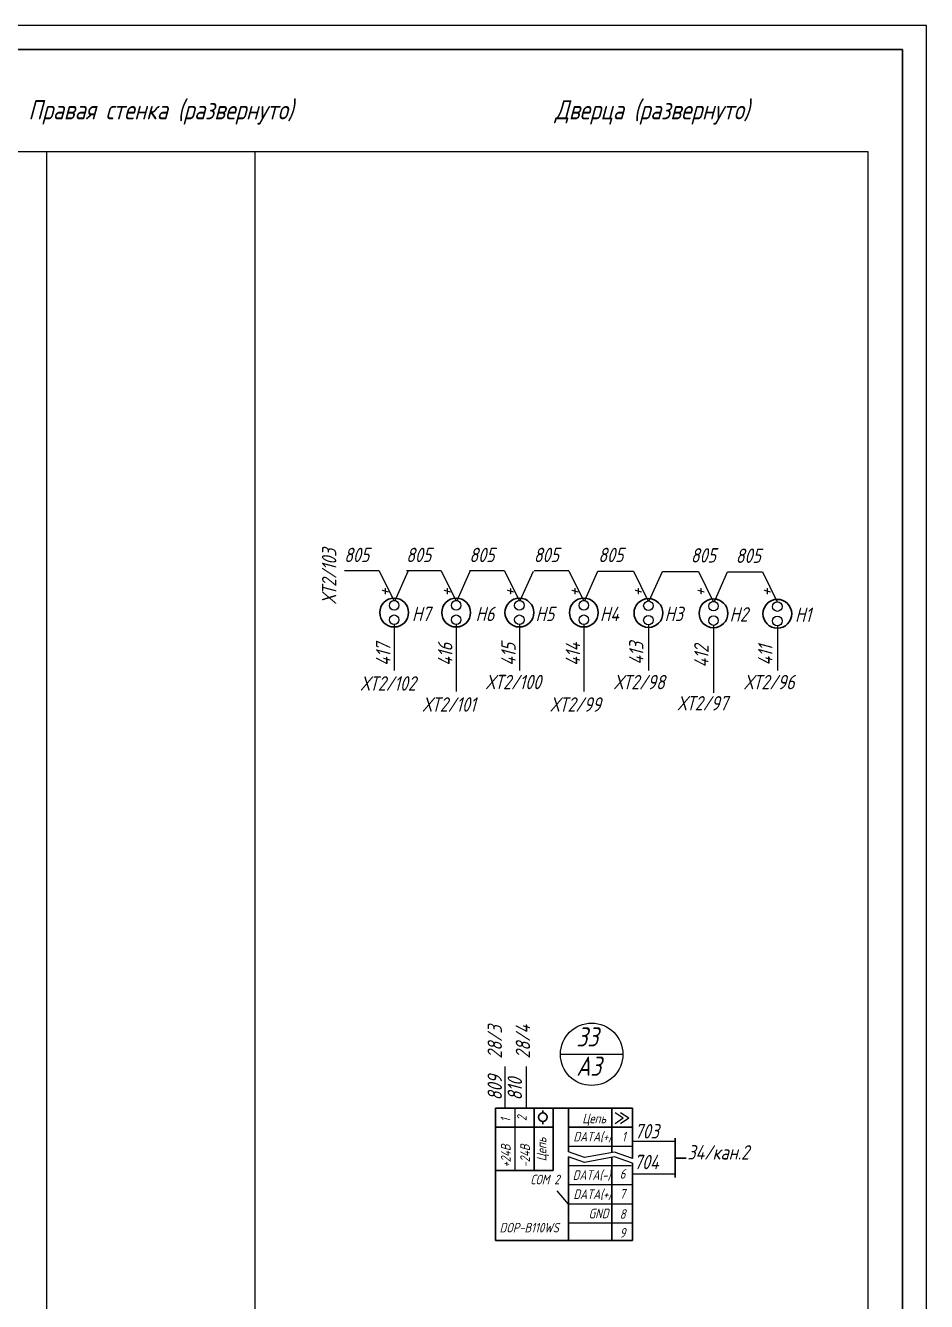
# Model space of a CAD drawing. Header units: millimetres. Extents: x 1012 to 5632, y 4 to 1530.
# Drawn here: x 3024.4 to 3212.1, y 350.6 to 616.5 of the extents above; entities that cross this region are included whole.
import ezdxf

# ---------------------------------------------------------------- set-up
doc = ezdxf.new("R2010")
doc.units = ezdxf.units.MM
for name, color, linetype in [('ÐÙ¯Ú 1', 7, 'Continuous'), ('АСУТП', 7, 'Continuous'), ('ссылки', 7, 'Continuous')]:
    doc.layers.add(name, color=color, linetype=linetype)
doc.styles.add('GOST тип А', font='GOST_A.TTF', dxfattribs={"oblique": 15})
doc.styles.get("Standard").update_dxf_attribs({"font": 'GOST_A.TTF', "width": 0.8, "oblique": 15, "height": 3})
doc.styles.add('АСУТП', font='GOST_A.TTF', dxfattribs={"oblique": 15})

msp = doc.modelspace()

# ---------------------------------------------------------------- linework, layer by layer
at = {"color": 7}
for p, q in [((3212.0535, 616.4796), (2371.0535, 616.4796)), ((3212.0535, 4.4803), (3212.0535, 616.4796)), ((3098.0904, 502.8507), (3090.8162, 502.8507)), ((3098.0904, 502.8507), (3101.1138, 496.6205)), ((3101.3738, 496.6355), (3104.1197, 502.7695)), ((3111.0049, 502.8507), (3103.7306, 502.8507)), ((3111.0049, 502.8507), (3114.0283, 496.6205)), ((3114.2882, 496.6355), (3117.0342, 502.7695)), ((3124.1725, 502.8507), (3116.8983, 502.8507)), ((3124.1725, 502.8507), (3127.1959, 496.6205)), ((3127.4559, 496.6355), (3130.2018, 502.7695)), ((3137.5934, 502.8507), (3130.3192, 502.8507)), ((3137.5934, 502.8507), (3140.6168, 496.6205)), ((3140.8768, 496.6355), (3143.6227, 502.7695)), ((3143.6227, 502.7695), (3151.0482, 502.7695)), ((3151.0482, 502.7695), (3154.0716, 496.5393)), ((3154.3316, 496.5543), (3157.0775, 502.6883)), ((3157.0775, 502.6883), (3164.5921, 502.6883)), ((3164.5921, 502.6883), (3167.6155, 496.4581)), ((3167.8755, 496.4731), (3170.6214, 502.6071)), ((3170.6214, 502.6071), (3177.9033, 502.6071)), ((3177.9033, 502.6071), (3180.9267, 496.3769)), ((3101.1912, 491.6355), (3101.1912, 482.0634)), ((3114.1056, 491.6355), (3114.1056, 477.6848)), ((3127.2733, 491.6355), (3127.2733, 482.0634)), ((3140.6942, 491.6355), (3140.6942, 477.6848)), ((3154.1489, 491.5543), (3154.1489, 482.0733)), ((3167.6928, 491.4731), (3167.6928, 477.412)), ((3181.004, 491.392), (3181.004, 482.0733)), ((3124.2772, 390.8698), (3124.2772, 399.5266)), ((3128.7686, 390.8698), (3128.7686, 399.5266)), ((3137.5254, 370.8659), (3135.1621, 373.5969)), ((3150.7951, 366.8659), (3137.5254, 366.8659))]:
    msp.add_line(p, q, dxfattribs=at)
at = {"color": 7, "lineweight": 30}
for p, q in [((2391.0535, 611.4796), (3207.0535, 611.4796)), ((3207.0535, 611.4796), (3207.0535, 9.4803)), ((3159.7117, 384.6305), (3159.7117, 376.3768)), ((3159.7117, 380.4156), (3162.0181, 380.4156))]:
    msp.add_line(p, q, dxfattribs=at)
at = {"color": 7, "linetype": 'Continuous'}
msp.add_line((3135.831, 402.0833, -124.479), (3148.831, 402.0833, -124.479), dxfattribs=at)
for centre, radius in [((3101.1912, 495.6355), 1), ((3114.1056, 495.6355), 1), ((3127.2733, 495.6355), 1), ((3140.6942, 495.6355), 1), ((3154.1489, 495.5543), 1), ((3167.6928, 495.4731), 1), ((3181.004, 495.392), 1), ((3101.1912, 492.6355), 1), ((3114.1056, 492.6355), 1), ((3127.2733, 492.6355), 1), ((3140.6942, 492.6355), 1), ((3154.1489, 492.5543), 1), ((3167.6928, 492.4731), 1), ((3181.004, 492.392), 1), ((3142.331, 402.0833, -124.479), 6.5)]:
    msp.add_circle(centre, radius, dxfattribs=at)
at = {"layer": 'ÐÙ¯Ú 1', "color": 7, "lineweight": 30, "extrusion": (0, 0, -1)}
for centre in [(3101.1912, 494.1355), (3114.1056, 494.1355), (3127.2733, 494.1355), (3140.6942, 494.1355), (3154.1489, 494.0543), (3167.6928, 493.9731), (3181.004, 493.892)]:
    msp.add_ellipse(centre, major_axis=(-2.9999, 0), ratio=1, dxfattribs=at)
at = {"layer": 'АСУТП', "color": 7}
for p, q in [((2398.8961, 590.211, -248.958), (3199.8195, 590.211, -248.958)), ((3028.86, 68.9305, -248.958), (3028.86, 590.211, -248.958)), ((3072.2381, 73.7907, -248.958), (3072.2381, 590.211, -248.958)), ((3199.8195, 590.211, -248.958), (3199.8195, 73.7907, -248.958)), ((3147.1985, 389.9798), (3148.8705, 388.8175)), ((3147.1985, 387.6552), (3148.8705, 388.8175)), ((3148.3617, 389.9798), (3150.0337, 388.8175)), ((3148.3617, 387.6552), (3150.0337, 388.8175)), ((3150.7951, 383.9576), (3159.7117, 383.9576)), ((3140.8311, 380.5565), (3137.4724, 381.7487)), ((3140.8311, 379.5437), (3137.4724, 380.7358)), ((3147.0825, 381.701), (3140.8311, 380.5565)), ((3147.0825, 380.6882), (3140.8311, 379.5437)), ((3150.7951, 380.3948), (3147.0825, 381.701)), ((3150.7951, 379.382), (3147.0825, 380.6882)), ((3150.7951, 377.1802), (3159.7117, 377.1802))]:
    msp.add_line(p, q, dxfattribs=at)
at = {"layer": 'АСУТП', "color": 7, "linetype": 'Continuous', "lineweight": 30}
for p, q in [((3137.5254, 390.8698), (3122.3292, 390.8698)), ((3137.5254, 381.7299), (3137.5254, 390.8698)), ((3137.5254, 363.2497), (3137.5254, 380.717)), ((3122.3292, 363.2497), (3137.5254, 363.2497))]:
    msp.add_line(p, q, dxfattribs=at)
at = {"layer": 'АСУТП', "color": 7, "lineweight": 30, "ltscale": 0.5}
for p, q in [((3122.3292, 390.8698), (3122.3292, 363.2497)), ((3130.3292, 390.8698), (3130.3292, 377.862)), ((3134.3292, 390.8698), (3134.3292, 377.862)), ((3150.7951, 390.8659), (3137.5254, 390.8659)), ((3137.5254, 390.8659), (3137.5254, 381.7299)), ((3146.5332, 390.8659), (3146.5332, 381.6004)), ((3150.7951, 390.8659), (3150.7951, 380.3948)), ((3134.3292, 386.8698), (3122.3292, 386.8698)), ((3150.7951, 386.8659), (3137.5254, 386.8659)), ((3137.5254, 380.717), (3137.5254, 367.6895)), ((3146.5332, 380.5876), (3146.5332, 363.2497)), ((3134.3292, 377.862), (3122.3292, 377.862)), ((3150.7951, 379.382), (3150.7951, 366.3544)), ((3137.5254, 366.6767), (3137.5254, 363.2497)), ((3150.7951, 366.8311), (3150.7951, 363.2497)), ((3137.5254, 363.2497), (3150.7951, 363.2497))]:
    msp.add_line(p, q, dxfattribs=at)
at = {"layer": 'АСУТП', "color": 7, "ltscale": 0.5}
for p, q in [((3126.3292, 390.8698), (3126.3292, 377.862)), ((3150.7951, 382.8659), (3137.5254, 382.8659)), ((3150.5332, 378.8659), (3137.5254, 378.8659)), ((3150.7951, 374.8659), (3137.5254, 374.8659)), ((3150.5332, 370.8659), (3137.5254, 370.8659)), ((3150.7951, 370.8659), (3137.5254, 370.8659)), ((3142.7413, 366.8659), (3139.8458, 366.8659)), ((3150.7951, 366.8659), (3149.3415, 366.8659))]:
    msp.add_line(p, q, dxfattribs=at)
at = {"layer": 'АСУТП', "color": 7, "lineweight": 30}
for p, q in [((3132.1369, 390.3923), (3132.1369, 389.8666)), ((3132.1369, 388.0666), (3132.1369, 387.5409)), ((3159.7117, 384.6305), (3159.7117, 380.4156))]:
    msp.add_line(p, q, dxfattribs=at)
at = {"layer": 'АСУТП', "color": 7, "linetype": 'Continuous', "lineweight": 30}
msp.add_circle((3132.1369, 388.9666), 0.9, dxfattribs=at)

# ---------------------------------------------------------------- texts
at = {"color": 7, "linetype": 'Continuous', "oblique": 15}
for s, p in [('ХТ2/103', (3089.1454, 495.9166)), ('+', (3100.5347, 497.4594)), ('+', (3113.4491, 497.4594)), ('+', (3126.6168, 497.4594)), ('+', (3140.0377, 497.4594)), ('+', (3153.2425, 497.4594)), ('+', (3166.2864, 497.4594)), ('+', (3180.0975, 497.4594)), ('417', (3100.4171, 483.0143)), ('416', (3113.3316, 483.0143)), ('415', (3126.4993, 483.0143)), ('414', (3139.9202, 483.0143)), ('413', (3153.1249, 483.2643)), ('412', (3166.6688, 482.6903)), ('411', (3179.98, 483.102))]:
    msp.add_text(s, height=3, rotation=90, dxfattribs=at).set_placement(p)
for s, height, p in [('805', 3, (3090.764, 504.6432)), ('805', 3, (3103.6785, 504.6432)), ('805', 3, (3116.8461, 504.6432)), ('805', 3, (3130.267, 504.6432)), ('805', 3, (3143.6992, 504.6432)), ('805', 3, (3162.9718, 504.562)), ('805', 3, (3172.3269, 504.4808)), ('Н7', 3, (3104.8903, 492.35)), ('Н6', 3, (3118.1496, 492.35)), ('Н5', 3, (3130.6289, 492.35)), ('Н4', 3, (3144.0442, 492.35)), ('Н3', 3, (3157.499, 492.35)), ('Н2', 3, (3171.0429, 492.2688)), ('Н1', 3, (3184.6682, 492.1876)), ('ХТ2/102', 3, (3094.1966, 477.8667)), ('ХТ2/100', 3, (3120.2787, 478.159)), ('ХТ2/98', 3, (3146.9648, 478.1432)), ('ХТ2/96', 3, (3174.0769, 478.1432)), ('ХТ2/101', 3, (3107.1111, 473.4819)), ('ХТ2/99', 3, (3133.6996, 473.4819)), ('ХТ2/97', 3, (3160.1956, 473.7339)), ('33', 4, (3139.1381, 403.7104, -124.479)), ('А3', 4, (3139.1381, 397.6071, -124.479))]:
    msp.add_text(s, height=height, dxfattribs=at).set_placement(p)
at = {"layer": 'АСУТП', "color": 7, "linetype": 'Continuous', "lineweight": -3, "style": 'АСУТП', "oblique": 15}
for s, p in [('28/3', (3123.6418, 401.1754)), ('28/4', (3129.5096, 401.1754)), ('809', (3123.6418, 392.4749)), ('810', (3127.822, 392.4749))]:
    msp.add_text(s, height=3, rotation=90, dxfattribs=at).set_placement(p)
at = {"layer": 'АСУТП', "color": 7, "linetype": 'Continuous', "style": 'АСУТП', "oblique": 15}
for s, p in [('1', (3125.3808, 387.9335)), ('2', (3128.7978, 388.1666)), ('+24В', (3125.4469, 378.4911)), ('Цепь', (3132.8883, 379.7712))]:
    msp.add_text(s, height=2, rotation=90, dxfattribs=at).set_placement(p)
for s, height, p in [('Цепь', 2, (3140.3631, 387.7095)), ('1', 2, (3148.5986, 383.916)), ('703', 3, (3151.2547, 384.5422)), ('34/кан.2', 3, (3162.2394, 380.149)), ('704', 3, (3151.1103, 378.1304)), ('DATA(-)', 2, (3138.3691, 375.916)), ('6', 2, (3148.1712, 376.1682)), ('СОМ 2', 2, (3129.5723, 374.9782)), ('7', 2, (3148.1683, 372.0172)), ('GND', 2, (3141.6834, 367.916)), ('8', 2, (3148.1712, 367.7959)), ('DOP-B110WS', 2, (3123.1355, 364.9561)), ('9', 2, (3148.1712, 363.8785))]:
    msp.add_text(s, height=height, dxfattribs=at).set_placement(p)
at = {"layer": 'АСУТП', "color": 7, "linetype": 'Continuous', "lineweight": 30, "style": 'АСУТП', "oblique": 15}
for p in [(3138.512, 383.916), (3138.512, 371.916)]:
    msp.add_text('DATA(+)', height=2, dxfattribs=at).set_placement(p)
msp.add_text('-24В', height=2, rotation=90, dxfattribs=at).set_placement((3129.4469, 378.4911))
at = {"layer": 'ссылки', "color": 7, "style": 'GOST тип А', "oblique": 15}
for s, p in [('Правая стенка (развернуто)', (3025.0091, 596.9126, -124.479)), ('Дверца (развернуто)', (3134.6629, 596.9126, -124.479))]:
    msp.add_text(s, height=4, dxfattribs=at).set_placement(p)

doc.saveas('drawing.dxf')
